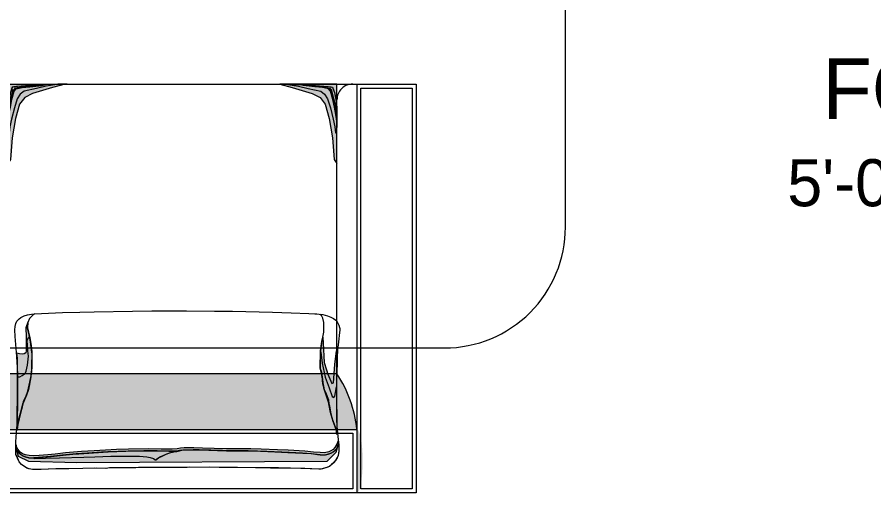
# Model space of a CAD drawing. Header units: feet. Extents: x 109753 to 150441, y 47761 to 75080.
# Drawn here: x 126619 to 126704, y 51139.8 to 51186.9 of the extents above; entities that cross this region are included whole.
import ezdxf

# ---------------------------------------------------------------- set-up
doc = ezdxf.new("R2010")
doc.units = ezdxf.units.FT
doc.header["$LTSCALE"] = 50
doc.header["$MEASUREMENT"] = 0
doc.layers.add('A-Furniture', color=175, linetype='Continuous', lineweight=0)
doc.layers.add('TEXT', color=181, linetype='Continuous', lineweight=13)
doc.layers.add('FURNITURE', color=150, linetype='Continuous')
doc.styles.add('GL_Imperial', font='GOTHIC.TTF', dxfattribs={"height": 8})

# ---------------------------------------------------------------- blocks, each defined once
blk = doc.blocks.new('Gruppo-136-1')
at = {"linetype": 'Continuous', "lineweight": 0, "transparency": 33554483}
for color, points in [(254, [(4352.97, 155.12), (4349.81, 155.98), (4344.79, 157.54), (4342.78, 158.52), (4341.48, 160.18), (4340.48, 163.79), (4339.62, 168.67), (4339.19, 174.14), (4338.53, 175.12), (4338.53, 155.12)]), (9, [(4351.46, 155.12), (4348.23, 155.68), (4345.79, 156.27), (4342.63, 156.95), (4341.63, 157.64), (4340.91, 158.81), (4340.19, 161.15), (4339.47, 163.99), (4339.04, 165.94), (4338.9, 167.4), (4338.53, 167.4), (4338.55, 162.89), (4338.9, 160.47), (4339.91, 156.56), (4341.2, 156.08), (4345.79, 155.49), (4348.09, 155.2)]), (251, [(4338.53, 155.12), (4351.46, 155.12), (4348.37, 155.22), (4345.57, 155.39), (4340.26, 156.14), (4338.97, 160.23), (4338.53, 164.67)]), (252, [(4347.47, 155.25), (4346.83, 155.3), (4343.58, 155.54), (4340.72, 155.78), (4339.83, 155.89), (4339.66, 155.9), (4339.17, 157.29), (4338.72, 159.5), (4338.6, 160.76), (4338.56, 162.28), (4338.55, 163.5), (4338.54, 164.47), (4338.78, 162.77), (4339.17, 160.94), (4339.55, 159.05), (4340.12, 156.91), (4340.62, 156.34), (4342.13, 156.03), (4344.08, 155.8), (4347.08, 155.45), (4348.09, 155.23)])]:
    blk.add_hatch(color=color, dxfattribs=at).paths.add_polyline_path(points)
at = {"color": 254, "linetype": 'Continuous', "lineweight": 15, "true_color": 0xdddddd, "flags": 128}
blk.add_lwpolyline([(4352.97, 155.12), (4349.81, 155.98), (4344.79, 157.54), (4342.78, 158.52), (4341.48, 160.18), (4340.48, 163.79), (4339.62, 168.67), (4339.19, 174.14), (4338.53, 175.12), (4338.53, 155.12)], close=True, dxfattribs=at)
at = {"color": 9, "linetype": 'Continuous', "lineweight": 15, "true_color": 0xbbbbbb, "flags": 128}
blk.add_lwpolyline([(4351.46, 155.12), (4348.23, 155.68), (4345.79, 156.27), (4342.63, 156.95), (4341.63, 157.64), (4340.91, 158.81), (4340.19, 161.15), (4339.47, 163.99), (4339.04, 165.94), (4338.9, 167.4), (4338.53, 167.4), (4338.55, 162.89), (4338.9, 160.47), (4339.91, 156.56), (4341.2, 156.08), (4345.79, 155.49), (4348.09, 155.2)], close=True, dxfattribs=at)
at = {"color": 7, "linetype": 'Continuous', "lineweight": 15, "flags": 128}
blk.add_lwpolyline([(4353.53, 155.12), (4351.13, 155.12), (4349.27, 155.2), (4347.47, 155.25), (4346.18, 155.35), (4343.95, 155.49), (4341.87, 155.69), (4340.01, 155.84), (4339.66, 155.9), (4339.5, 156.37), (4339.17, 157.29), (4339, 158.08), (4338.72, 159.5), (4338.57, 161.01), (4338.56, 161.74), (4338.55, 163.65), (4338.53, 166.06)], dxfattribs=at)
at = {"color": 251, "linetype": 'Continuous', "lineweight": 15, "true_color": 0x555555, "flags": 128}
blk.add_lwpolyline([(4338.53, 155.12), (4351.46, 155.12), (4348.37, 155.22), (4345.57, 155.39), (4340.26, 156.14), (4338.97, 160.23), (4338.53, 164.67)], close=True, dxfattribs=at)
at = {"color": 252, "linetype": 'Continuous', "lineweight": 15, "true_color": 0x888888, "flags": 128}
blk.add_lwpolyline([(4347.47, 155.25), (4346.83, 155.3), (4343.58, 155.54), (4340.72, 155.78), (4339.83, 155.89), (4339.66, 155.9), (4339.17, 157.29), (4338.72, 159.5), (4338.6, 160.76), (4338.56, 162.28), (4338.55, 163.5), (4338.54, 164.47), (4338.78, 162.77), (4339.17, 160.94), (4339.55, 159.05), (4340.12, 156.91), (4340.62, 156.34), (4342.13, 156.03), (4344.08, 155.8), (4347.08, 155.45), (4348.09, 155.23)], dxfattribs=at)
blk = doc.blocks.new('Quarter Arc-44')
at = {"layer": 'FURNITURE', "linetype": 'Continuous', "lineweight": 0}
blk.add_hatch(color=252, dxfattribs=at).paths.add_polyline_path([(0, -0.75), (0, 0.75), (0.02, 0.75), (0.03, 0.75), (0.05, 0.75), (0.07, 0.75), (0.08, 0.75), (0.1, 0.75), (0.12, 0.75), (0.13, 0.75), (0.15, 0.75), (0.17, 0.75), (0.18, 0.75), (0.2, 0.75), (0.22, 0.75), (0.23, 0.75), (0.25, 0.75), (0.27, 0.75), (0.28, 0.75), (0.3, 0.75), (0.32, 0.75), (0.33, 0.75), (0.35, 0.75), (0.37, 0.75), (0.38, 0.75), (0.4, 0.75), (0.42, 0.75), (0.43, 0.75), (0.45, 0.75), (0.47, 0.75), (0.48, 0.75), (0.5, 0.75), (0.51, 0.75), (0.53, 0.75), (0.55, 0.75), (0.56, 0.75), (0.58, 0.75), (0.6, 0.75), (0.61, 0.75), (0.63, 0.75), (0.65, 0.75), (0.66, 0.75), (0.68, 0.74), (0.7, 0.74), (0.71, 0.74), (0.73, 0.74), (0.74, 0.74), (0.76, 0.74), (0.78, 0.74), (0.79, 0.74), (0.81, 0.74), (0.83, 0.74), (0.84, 0.74), (0.86, 0.74), (0.88, 0.74), (0.89, 0.74), (0.91, 0.74), (0.92, 0.74), (0.94, 0.74), (0.96, 0.74), (0.97, 0.74), (0.99, 0.74), (1.01, 0.74), (1.02, 0.74), (1.04, 0.74), (1.05, 0.74), (1.07, 0.74), (1.09, 0.74), (1.1, 0.74), (1.12, 0.74), (1.13, 0.74), (1.15, 0.73), (1.17, 0.73), (1.18, 0.73), (1.2, 0.73), (1.22, 0.73), (1.23, 0.73), (1.25, 0.73), (1.26, 0.73), (1.28, 0.73), (1.3, 0.73), (1.31, 0.73), (1.33, 0.73), (1.34, 0.73), (1.36, 0.73), (1.38, 0.73), (1.39, 0.73), (1.41, 0.73), (1.42, 0.73), (1.44, 0.73), (1.46, 0.73), (1.47, 0.73), (1.49, 0.72), (1.5, 0.72), (1.52, 0.72), (1.54, 0.72), (1.55, 0.72), (1.57, 0.72), (1.58, 0.72), (1.6, 0.72), (1.61, 0.72), (1.63, 0.72), (1.65, 0.72), (1.66, 0.72), (1.68, 0.72), (1.69, 0.72), (1.71, 0.72), (1.73, 0.72), (1.74, 0.71), (1.76, 0.71), (1.77, 0.71), (1.79, 0.71), (1.8, 0.71), (1.82, 0.71), (1.84, 0.71), (1.85, 0.71), (1.87, 0.71), (1.88, 0.71), (1.9, 0.71), (1.92, 0.71), (1.93, 0.71), (1.95, 0.71), (1.96, 0.71), (1.98, 0.7), (1.99, 0.7), (2.01, 0.7), (2.02, 0.7), (2.04, 0.7), (2.06, 0.7), (2.07, 0.7), (2.09, 0.7), (2.1, 0.7), (2.12, 0.7), (2.13, 0.7), (2.15, 0.7), (2.17, 0.69), (2.18, 0.69), (2.2, 0.69), (2.21, 0.69), (2.23, 0.69), (2.24, 0.69), (2.26, 0.69), (2.27, 0.69), (2.29, 0.69), (2.31, 0.69), (2.32, 0.69), (2.34, 0.69), (2.35, 0.68), (2.37, 0.68), (2.38, 0.68), (2.4, 0.68), (2.41, 0.68), (2.43, 0.68), (2.44, 0.68), (2.46, 0.68), (2.48, 0.68), (2.49, 0.68), (2.51, 0.68), (2.52, 0.67), (2.54, 0.67), (2.55, 0.67), (2.57, 0.67), (2.58, 0.67), (2.6, 0.67), (2.61, 0.67), (2.63, 0.67), (2.64, 0.67), (2.66, 0.67), (2.67, 0.66), (2.69, 0.66), (2.71, 0.66), (2.72, 0.66), (2.74, 0.66), (2.75, 0.66), (2.77, 0.66), (2.78, 0.66), (2.8, 0.66), (2.81, 0.66), (2.83, 0.65), (2.84, 0.65), (2.86, 0.65), (2.87, 0.65), (2.89, 0.65), (2.9, 0.65), (2.92, 0.65), (2.93, 0.65), (2.95, 0.65), (2.96, 0.64), (2.98, 0.64), (2.99, 0.64), (3.01, 0.64), (3.02, 0.64), (3.04, 0.64), (3.05, 0.64), (3.07, 0.64), (3.08, 0.63), (3.1, 0.63), (3.11, 0.63), (3.13, 0.63), (3.14, 0.63), (3.16, 0.63), (3.17, 0.63), (3.19, 0.63), (3.2, 0.62), (3.22, 0.62), (3.23, 0.62), (3.25, 0.62), (3.26, 0.62), (3.28, 0.62), (3.29, 0.62), (3.31, 0.62), (3.32, 0.61), (3.34, 0.61), (3.35, 0.61), (3.37, 0.61), (3.38, 0.61), (3.4, 0.61), (3.41, 0.61), (3.43, 0.61), (3.44, 0.6), (3.46, 0.6), (3.47, 0.6), (3.49, 0.6), (3.5, 0.6), (3.52, 0.6), (3.53, 0.6), (3.55, 0.59), (3.56, 0.59), (3.58, 0.59), (3.59, 0.59), (3.61, 0.59), (3.62, 0.59), (3.63, 0.59), (3.65, 0.58), (3.66, 0.58), (3.68, 0.58), (3.69, 0.58), (3.71, 0.58), (3.72, 0.58), (3.74, 0.58), (3.75, 0.57), (3.77, 0.57), (3.78, 0.57), (3.8, 0.57), (3.81, 0.57), (3.83, 0.57), (3.84, 0.57), (3.85, 0.56), (3.87, 0.56), (3.88, 0.56), (3.9, 0.56), (3.91, 0.56), (3.93, 0.56), (3.94, 0.56), (3.96, 0.55), (3.97, 0.55), (3.99, 0.55), (4, 0.55), (4.01, 0.55), (4.03, 0.55), (4.04, 0.54), (4.06, 0.54), (4.07, 0.54), (4.09, 0.54), (4.1, 0.54), (4.12, 0.54), (4.13, 0.53), (4.14, 0.53), (4.16, 0.53), (4.17, 0.53), (4.19, 0.53), (4.2, 0.53), (4.21, 0.52), (4.23, 0.52), (4.24, 0.52), (4.26, 0.52), (4.27, 0.52), (4.29, 0.52), (4.3, 0.52), (4.31, 0.51), (4.33, 0.51), (4.34, 0.51), (4.36, 0.51), (4.37, 0.51), (4.38, 0.51), (4.4, 0.5), (4.41, 0.5), (4.42, 0.5), (4.44, 0.5), (4.45, 0.5), (4.47, 0.49), (4.48, 0.49), (4.49, 0.49), (4.51, 0.49), (4.52, 0.49), (4.53, 0.49), (4.55, 0.48), (4.56, 0.48), (4.57, 0.48), (4.59, 0.48), (4.6, 0.48), (4.61, 0.48), (4.63, 0.47), (4.64, 0.47), (4.66, 0.47), (4.67, 0.47), (4.68, 0.47), (4.7, 0.46), (4.71, 0.46), (4.72, 0.46), (4.74, 0.46), (4.75, 0.46), (4.76, 0.46), (4.77, 0.45), (4.79, 0.45), (4.8, 0.45), (4.81, 0.45), (4.83, 0.45), (4.84, 0.44), (4.85, 0.44), (4.87, 0.44), (4.88, 0.44), (4.89, 0.44), (4.91, 0.44), (4.92, 0.43), (4.93, 0.43), (4.94, 0.43), (4.96, 0.43), (4.97, 0.43), (4.98, 0.42), (4.99, 0.42), (5.01, 0.42), (5.02, 0.42), (5.03, 0.42), (5.05, 0.41), (5.06, 0.41), (5.07, 0.41), (5.08, 0.41), (5.1, 0.41), (5.11, 0.41), (5.12, 0.4), (5.13, 0.4), (5.15, 0.4), (5.16, 0.4), (5.17, 0.4), (5.18, 0.39), (5.2, 0.39), (5.21, 0.39), (5.22, 0.39), (5.23, 0.39), (5.25, 0.38), (5.26, 0.38), (5.27, 0.38), (5.28, 0.38), (5.29, 0.38), (5.31, 0.37), (5.32, 0.37), (5.33, 0.37), (5.34, 0.37), (5.35, 0.37), (5.37, 0.36), (5.38, 0.36), (5.39, 0.36), (5.4, 0.36), (5.41, 0.36), (5.43, 0.35), (5.44, 0.35), (5.45, 0.35), (5.46, 0.35), (5.47, 0.35), (5.49, 0.34), (5.5, 0.34), (5.51, 0.34), (5.52, 0.34), (5.53, 0.33), (5.54, 0.33), (5.56, 0.33), (5.57, 0.33), (5.58, 0.33), (5.59, 0.32), (5.6, 0.32), (5.61, 0.32), (5.63, 0.32), (5.64, 0.32), (5.65, 0.31), (5.66, 0.31), (5.67, 0.31), (5.68, 0.31), (5.69, 0.3), (5.71, 0.3), (5.72, 0.3), (5.73, 0.3), (5.74, 0.3), (5.75, 0.29), (5.76, 0.29), (5.77, 0.29), (5.78, 0.29), (5.8, 0.29), (5.81, 0.28), (5.82, 0.28), (5.83, 0.28), (5.84, 0.28), (5.85, 0.27), (5.86, 0.27), (5.87, 0.27), (5.88, 0.27), (5.9, 0.27), (5.91, 0.26), (5.92, 0.26), (5.93, 0.26), (5.94, 0.26), (5.95, 0.25), (5.96, 0.25), (5.97, 0.25), (5.98, 0.25), (5.99, 0.24), (6, 0.24), (6.01, 0.24), (6.02, 0.24), (6.04, 0.24), (6.05, 0.23), (6.06, 0.23), (6.07, 0.23), (6.08, 0.23), (6.09, 0.22), (6.1, 0.22), (6.11, 0.22), (6.12, 0.22), (6.13, 0.21), (6.14, 0.21), (6.15, 0.21), (6.16, 0.21), (6.17, 0.21), (6.18, 0.2), (6.19, 0.2), (6.2, 0.2), (6.21, 0.2), (6.22, 0.19), (6.23, 0.19), (6.24, 0.19), (6.25, 0.19), (6.26, 0.18), (6.27, 0.18), (6.28, 0.18), (6.29, 0.18), (6.3, 0.17), (6.31, 0.17), (6.32, 0.17), (6.33, 0.17), (6.34, 0.16), (6.35, 0.16), (6.36, 0.16), (6.37, 0.16), (6.38, 0.16), (6.39, 0.15), (6.4, 0.15), (6.41, 0.15), (6.42, 0.15), (6.43, 0.14), (6.44, 0.14), (6.45, 0.14), (6.46, 0.14), (6.47, 0.13), (6.48, 0.13), (6.49, 0.13), (6.5, 0.13), (6.51, 0.12), (6.52, 0.12), (6.53, 0.12), (6.54, 0.12), (6.55, 0.11), (6.56, 0.11), (6.56, 0.11), (6.57, 0.11), (6.58, 0.1), (6.59, 0.1), (6.6, 0.1), (6.61, 0.09), (6.62, 0.09), (6.63, 0.09), (6.64, 0.09), (6.65, 0.08), (6.66, 0.08), (6.67, 0.08), (6.68, 0.08), (6.68, 0.07), (6.69, 0.07), (6.7, 0.07), (6.71, 0.07), (6.72, 0.06), (6.73, 0.06), (6.74, 0.06), (6.75, 0.06), (6.76, 0.05), (6.76, 0.05), (6.77, 0.05), (6.78, 0.05), (6.79, 0.04), (6.8, 0.04), (6.81, 0.04), (6.82, 0.03), (6.83, 0.03), (6.83, 0.03), (6.84, 0.03), (6.85, 0.02), (6.86, 0.02), (6.87, 0.02), (6.88, 0.02), (6.89, 0.01), (6.89, 0.01), (6.9, 0.01), (6.91, 0.01), (6.92, 0), (6.93, 0), (6.94, 0), (6.94, -0.01), (6.95, -0.01), (6.96, -0.01), (6.97, -0.01), (6.98, -0.02), (6.99, -0.02), (6.99, -0.02), (7, -0.02), (7.01, -0.03), (7.02, -0.03), (7.03, -0.03), (7.03, -0.04), (7.04, -0.04), (7.05, -0.04), (7.06, -0.04), (7.07, -0.05), (7.07, -0.05), (7.08, -0.05), (7.09, -0.05), (7.1, -0.06), (7.1, -0.06), (7.11, -0.06), (7.12, -0.07), (7.13, -0.07), (7.13, -0.07), (7.14, -0.07), (7.15, -0.08), (7.16, -0.08), (7.16, -0.08), (7.17, -0.09), (7.18, -0.09), (7.19, -0.09), (7.19, -0.09), (7.2, -0.1), (7.21, -0.1), (7.22, -0.1), (7.22, -0.1), (7.23, -0.11), (7.24, -0.11), (7.24, -0.11), (7.25, -0.12), (7.26, -0.12), (7.26, -0.12), (7.27, -0.12), (7.28, -0.13), (7.29, -0.13), (7.29, -0.13), (7.3, -0.14), (7.31, -0.14), (7.31, -0.14), (7.32, -0.14), (7.33, -0.15), (7.33, -0.15), (7.34, -0.15), (7.35, -0.15), (7.35, -0.16), (7.36, -0.16), (7.37, -0.16), (7.37, -0.17), (7.38, -0.17), (7.38, -0.17), (7.39, -0.17), (7.4, -0.18), (7.4, -0.18), (7.41, -0.18), (7.42, -0.19), (7.42, -0.19), (7.43, -0.19), (7.43, -0.19), (7.44, -0.2), (7.45, -0.2), (7.45, -0.2), (7.46, -0.21), (7.46, -0.21), (7.47, -0.21), (7.48, -0.21), (7.48, -0.22), (7.49, -0.22), (7.49, -0.22), (7.5, -0.23), (7.5, -0.23), (7.51, -0.23), (7.52, -0.23), (7.52, -0.24), (7.53, -0.24), (7.53, -0.24), (7.54, -0.25), (7.54, -0.25), (7.55, -0.25), (7.55, -0.25), (7.56, -0.26), (7.57, -0.26), (7.57, -0.26), (7.58, -0.27), (7.58, -0.27), (7.59, -0.27), (7.59, -0.27), (7.6, -0.28), (7.6, -0.28), (7.61, -0.28), (7.61, -0.29), (7.62, -0.29), (7.62, -0.29), (7.63, -0.29), (7.63, -0.3), (7.64, -0.3), (7.64, -0.3), (7.65, -0.31), (7.65, -0.31), (7.66, -0.31), (7.66, -0.31), (7.67, -0.32), (7.67, -0.32), (7.67, -0.32), (7.68, -0.33), (7.68, -0.33), (7.69, -0.33), (7.69, -0.34), (7.7, -0.34), (7.7, -0.34), (7.71, -0.34), (7.71, -0.35), (7.72, -0.35), (7.72, -0.35), (7.72, -0.36), (7.73, -0.36), (7.73, -0.36), (7.74, -0.36), (7.74, -0.37), (7.74, -0.37), (7.75, -0.37), (7.75, -0.38), (7.76, -0.38), (7.76, -0.38), (7.76, -0.39), (7.77, -0.39), (7.77, -0.39), (7.78, -0.39), (7.78, -0.4), (7.78, -0.4), (7.79, -0.4), (7.79, -0.41), (7.79, -0.41), (7.8, -0.41), (7.8, -0.41), (7.81, -0.42), (7.81, -0.42), (7.81, -0.42), (7.82, -0.43), (7.82, -0.43), (7.82, -0.43), (7.83, -0.44), (7.83, -0.44), (7.83, -0.44), (7.84, -0.44), (7.84, -0.45), (7.84, -0.45), (7.85, -0.45), (7.85, -0.46), (7.85, -0.46), (7.86, -0.46), (7.86, -0.47), (7.86, -0.47), (7.86, -0.47), (7.87, -0.47), (7.87, -0.48), (7.87, -0.48), (7.88, -0.48), (7.88, -0.49), (7.88, -0.49), (7.88, -0.49), (7.89, -0.5), (7.89, -0.5), (7.89, -0.5), (7.9, -0.5), (7.9, -0.51), (7.9, -0.51), (7.9, -0.51), (7.91, -0.52), (7.91, -0.52), (7.91, -0.52), (7.91, -0.53), (7.92, -0.53), (7.92, -0.53), (7.92, -0.53), (7.92, -0.54), (7.92, -0.54), (7.93, -0.54), (7.93, -0.55), (7.93, -0.55), (7.93, -0.55), (7.94, -0.56), (7.94, -0.56), (7.94, -0.56), (7.94, -0.56), (7.94, -0.57), (7.94, -0.57), (7.95, -0.57), (7.95, -0.58), (7.95, -0.58), (7.95, -0.58), (7.95, -0.59), (7.96, -0.59), (7.96, -0.59), (7.96, -0.6), (7.96, -0.6), (7.96, -0.6), (7.96, -0.6), (7.97, -0.61), (7.97, -0.61), (7.97, -0.61), (7.97, -0.62), (7.97, -0.62), (7.97, -0.62), (7.97, -0.63), (7.98, -0.63), (7.98, -0.63), (7.98, -0.63), (7.98, -0.64), (7.98, -0.64), (7.98, -0.64), (7.98, -0.65), (7.98, -0.65), (7.98, -0.65), (7.99, -0.66), (7.99, -0.66), (7.99, -0.66), (7.99, -0.67), (7.99, -0.67), (7.99, -0.67), (7.99, -0.68), (7.99, -0.68), (7.99, -0.68), (7.99, -0.68), (7.99, -0.69), (7.99, -0.69), (7.99, -0.69), (8, -0.7), (8, -0.7), (8, -0.7), (8, -0.71), (8, -0.71), (8, -0.71), (8, -0.72), (8, -0.72), (8, -0.72), (8, -0.72), (8, -0.73), (8, -0.73), (8, -0.73), (8, -0.74), (8, -0.74), (8, -0.74), (8, -0.75), (8, -0.75)])
blk = doc.blocks.new('Quarter Arc-45')
at = {"layer": 'FURNITURE', "linetype": 'Continuous', "lineweight": 0}
blk.add_hatch(color=252, dxfattribs=at).paths.add_polyline_path([(0, -0.75), (0, 0.75), (0.02, 0.75), (0.03, 0.75), (0.05, 0.75), (0.07, 0.75), (0.08, 0.75), (0.1, 0.75), (0.12, 0.75), (0.13, 0.75), (0.15, 0.75), (0.17, 0.75), (0.18, 0.75), (0.2, 0.75), (0.22, 0.75), (0.23, 0.75), (0.25, 0.75), (0.27, 0.75), (0.28, 0.75), (0.3, 0.75), (0.32, 0.75), (0.33, 0.75), (0.35, 0.75), (0.37, 0.75), (0.38, 0.75), (0.4, 0.75), (0.42, 0.75), (0.43, 0.75), (0.45, 0.75), (0.47, 0.75), (0.48, 0.75), (0.5, 0.75), (0.51, 0.75), (0.53, 0.75), (0.55, 0.75), (0.56, 0.75), (0.58, 0.75), (0.6, 0.75), (0.61, 0.75), (0.63, 0.75), (0.65, 0.75), (0.66, 0.75), (0.68, 0.74), (0.7, 0.74), (0.71, 0.74), (0.73, 0.74), (0.74, 0.74), (0.76, 0.74), (0.78, 0.74), (0.79, 0.74), (0.81, 0.74), (0.83, 0.74), (0.84, 0.74), (0.86, 0.74), (0.88, 0.74), (0.89, 0.74), (0.91, 0.74), (0.92, 0.74), (0.94, 0.74), (0.96, 0.74), (0.97, 0.74), (0.99, 0.74), (1.01, 0.74), (1.02, 0.74), (1.04, 0.74), (1.05, 0.74), (1.07, 0.74), (1.09, 0.74), (1.1, 0.74), (1.12, 0.74), (1.13, 0.74), (1.15, 0.73), (1.17, 0.73), (1.18, 0.73), (1.2, 0.73), (1.22, 0.73), (1.23, 0.73), (1.25, 0.73), (1.26, 0.73), (1.28, 0.73), (1.3, 0.73), (1.31, 0.73), (1.33, 0.73), (1.34, 0.73), (1.36, 0.73), (1.38, 0.73), (1.39, 0.73), (1.41, 0.73), (1.42, 0.73), (1.44, 0.73), (1.46, 0.73), (1.47, 0.73), (1.49, 0.72), (1.5, 0.72), (1.52, 0.72), (1.54, 0.72), (1.55, 0.72), (1.57, 0.72), (1.58, 0.72), (1.6, 0.72), (1.61, 0.72), (1.63, 0.72), (1.65, 0.72), (1.66, 0.72), (1.68, 0.72), (1.69, 0.72), (1.71, 0.72), (1.73, 0.72), (1.74, 0.71), (1.76, 0.71), (1.77, 0.71), (1.79, 0.71), (1.8, 0.71), (1.82, 0.71), (1.84, 0.71), (1.85, 0.71), (1.87, 0.71), (1.88, 0.71), (1.9, 0.71), (1.92, 0.71), (1.93, 0.71), (1.95, 0.71), (1.96, 0.71), (1.98, 0.7), (1.99, 0.7), (2.01, 0.7), (2.02, 0.7), (2.04, 0.7), (2.06, 0.7), (2.07, 0.7), (2.09, 0.7), (2.1, 0.7), (2.12, 0.7), (2.13, 0.7), (2.15, 0.7), (2.17, 0.69), (2.18, 0.69), (2.2, 0.69), (2.21, 0.69), (2.23, 0.69), (2.24, 0.69), (2.26, 0.69), (2.27, 0.69), (2.29, 0.69), (2.31, 0.69), (2.32, 0.69), (2.34, 0.69), (2.35, 0.68), (2.37, 0.68), (2.38, 0.68), (2.4, 0.68), (2.41, 0.68), (2.43, 0.68), (2.44, 0.68), (2.46, 0.68), (2.48, 0.68), (2.49, 0.68), (2.51, 0.68), (2.52, 0.67), (2.54, 0.67), (2.55, 0.67), (2.57, 0.67), (2.58, 0.67), (2.6, 0.67), (2.61, 0.67), (2.63, 0.67), (2.64, 0.67), (2.66, 0.67), (2.67, 0.66), (2.69, 0.66), (2.71, 0.66), (2.72, 0.66), (2.74, 0.66), (2.75, 0.66), (2.77, 0.66), (2.78, 0.66), (2.8, 0.66), (2.81, 0.66), (2.83, 0.65), (2.84, 0.65), (2.86, 0.65), (2.87, 0.65), (2.89, 0.65), (2.9, 0.65), (2.92, 0.65), (2.93, 0.65), (2.95, 0.65), (2.96, 0.64), (2.98, 0.64), (2.99, 0.64), (3.01, 0.64), (3.02, 0.64), (3.04, 0.64), (3.05, 0.64), (3.07, 0.64), (3.08, 0.63), (3.1, 0.63), (3.11, 0.63), (3.13, 0.63), (3.14, 0.63), (3.16, 0.63), (3.17, 0.63), (3.19, 0.63), (3.2, 0.62), (3.22, 0.62), (3.23, 0.62), (3.25, 0.62), (3.26, 0.62), (3.28, 0.62), (3.29, 0.62), (3.31, 0.62), (3.32, 0.61), (3.34, 0.61), (3.35, 0.61), (3.37, 0.61), (3.38, 0.61), (3.4, 0.61), (3.41, 0.61), (3.43, 0.61), (3.44, 0.6), (3.46, 0.6), (3.47, 0.6), (3.49, 0.6), (3.5, 0.6), (3.52, 0.6), (3.53, 0.6), (3.55, 0.59), (3.56, 0.59), (3.58, 0.59), (3.59, 0.59), (3.61, 0.59), (3.62, 0.59), (3.63, 0.59), (3.65, 0.58), (3.66, 0.58), (3.68, 0.58), (3.69, 0.58), (3.71, 0.58), (3.72, 0.58), (3.74, 0.58), (3.75, 0.57), (3.77, 0.57), (3.78, 0.57), (3.8, 0.57), (3.81, 0.57), (3.83, 0.57), (3.84, 0.57), (3.85, 0.56), (3.87, 0.56), (3.88, 0.56), (3.9, 0.56), (3.91, 0.56), (3.93, 0.56), (3.94, 0.56), (3.96, 0.55), (3.97, 0.55), (3.99, 0.55), (4, 0.55), (4.01, 0.55), (4.03, 0.55), (4.04, 0.54), (4.06, 0.54), (4.07, 0.54), (4.09, 0.54), (4.1, 0.54), (4.12, 0.54), (4.13, 0.53), (4.14, 0.53), (4.16, 0.53), (4.17, 0.53), (4.19, 0.53), (4.2, 0.53), (4.21, 0.52), (4.23, 0.52), (4.24, 0.52), (4.26, 0.52), (4.27, 0.52), (4.29, 0.52), (4.3, 0.52), (4.31, 0.51), (4.33, 0.51), (4.34, 0.51), (4.36, 0.51), (4.37, 0.51), (4.38, 0.51), (4.4, 0.5), (4.41, 0.5), (4.42, 0.5), (4.44, 0.5), (4.45, 0.5), (4.47, 0.49), (4.48, 0.49), (4.49, 0.49), (4.51, 0.49), (4.52, 0.49), (4.53, 0.49), (4.55, 0.48), (4.56, 0.48), (4.57, 0.48), (4.59, 0.48), (4.6, 0.48), (4.61, 0.48), (4.63, 0.47), (4.64, 0.47), (4.66, 0.47), (4.67, 0.47), (4.68, 0.47), (4.7, 0.46), (4.71, 0.46), (4.72, 0.46), (4.74, 0.46), (4.75, 0.46), (4.76, 0.46), (4.77, 0.45), (4.79, 0.45), (4.8, 0.45), (4.81, 0.45), (4.83, 0.45), (4.84, 0.44), (4.85, 0.44), (4.87, 0.44), (4.88, 0.44), (4.89, 0.44), (4.91, 0.44), (4.92, 0.43), (4.93, 0.43), (4.94, 0.43), (4.96, 0.43), (4.97, 0.43), (4.98, 0.42), (4.99, 0.42), (5.01, 0.42), (5.02, 0.42), (5.03, 0.42), (5.05, 0.41), (5.06, 0.41), (5.07, 0.41), (5.08, 0.41), (5.1, 0.41), (5.11, 0.41), (5.12, 0.4), (5.13, 0.4), (5.15, 0.4), (5.16, 0.4), (5.17, 0.4), (5.18, 0.39), (5.2, 0.39), (5.21, 0.39), (5.22, 0.39), (5.23, 0.39), (5.25, 0.38), (5.26, 0.38), (5.27, 0.38), (5.28, 0.38), (5.29, 0.38), (5.31, 0.37), (5.32, 0.37), (5.33, 0.37), (5.34, 0.37), (5.35, 0.37), (5.37, 0.36), (5.38, 0.36), (5.39, 0.36), (5.4, 0.36), (5.41, 0.36), (5.43, 0.35), (5.44, 0.35), (5.45, 0.35), (5.46, 0.35), (5.47, 0.35), (5.49, 0.34), (5.5, 0.34), (5.51, 0.34), (5.52, 0.34), (5.53, 0.33), (5.54, 0.33), (5.56, 0.33), (5.57, 0.33), (5.58, 0.33), (5.59, 0.32), (5.6, 0.32), (5.61, 0.32), (5.63, 0.32), (5.64, 0.32), (5.65, 0.31), (5.66, 0.31), (5.67, 0.31), (5.68, 0.31), (5.69, 0.3), (5.71, 0.3), (5.72, 0.3), (5.73, 0.3), (5.74, 0.3), (5.75, 0.29), (5.76, 0.29), (5.77, 0.29), (5.78, 0.29), (5.8, 0.29), (5.81, 0.28), (5.82, 0.28), (5.83, 0.28), (5.84, 0.28), (5.85, 0.27), (5.86, 0.27), (5.87, 0.27), (5.88, 0.27), (5.9, 0.27), (5.91, 0.26), (5.92, 0.26), (5.93, 0.26), (5.94, 0.26), (5.95, 0.25), (5.96, 0.25), (5.97, 0.25), (5.98, 0.25), (5.99, 0.24), (6, 0.24), (6.01, 0.24), (6.02, 0.24), (6.04, 0.24), (6.05, 0.23), (6.06, 0.23), (6.07, 0.23), (6.08, 0.23), (6.09, 0.22), (6.1, 0.22), (6.11, 0.22), (6.12, 0.22), (6.13, 0.21), (6.14, 0.21), (6.15, 0.21), (6.16, 0.21), (6.17, 0.21), (6.18, 0.2), (6.19, 0.2), (6.2, 0.2), (6.21, 0.2), (6.22, 0.19), (6.23, 0.19), (6.24, 0.19), (6.25, 0.19), (6.26, 0.18), (6.27, 0.18), (6.28, 0.18), (6.29, 0.18), (6.3, 0.17), (6.31, 0.17), (6.32, 0.17), (6.33, 0.17), (6.34, 0.16), (6.35, 0.16), (6.36, 0.16), (6.37, 0.16), (6.38, 0.16), (6.39, 0.15), (6.4, 0.15), (6.41, 0.15), (6.42, 0.15), (6.43, 0.14), (6.44, 0.14), (6.45, 0.14), (6.46, 0.14), (6.47, 0.13), (6.48, 0.13), (6.49, 0.13), (6.5, 0.13), (6.51, 0.12), (6.52, 0.12), (6.53, 0.12), (6.54, 0.12), (6.55, 0.11), (6.56, 0.11), (6.56, 0.11), (6.57, 0.11), (6.58, 0.1), (6.59, 0.1), (6.6, 0.1), (6.61, 0.09), (6.62, 0.09), (6.63, 0.09), (6.64, 0.09), (6.65, 0.08), (6.66, 0.08), (6.67, 0.08), (6.68, 0.08), (6.68, 0.07), (6.69, 0.07), (6.7, 0.07), (6.71, 0.07), (6.72, 0.06), (6.73, 0.06), (6.74, 0.06), (6.75, 0.06), (6.76, 0.05), (6.76, 0.05), (6.77, 0.05), (6.78, 0.05), (6.79, 0.04), (6.8, 0.04), (6.81, 0.04), (6.82, 0.03), (6.83, 0.03), (6.83, 0.03), (6.84, 0.03), (6.85, 0.02), (6.86, 0.02), (6.87, 0.02), (6.88, 0.02), (6.89, 0.01), (6.89, 0.01), (6.9, 0.01), (6.91, 0.01), (6.92, 0), (6.93, 0), (6.94, 0), (6.94, -0.01), (6.95, -0.01), (6.96, -0.01), (6.97, -0.01), (6.98, -0.02), (6.99, -0.02), (6.99, -0.02), (7, -0.02), (7.01, -0.03), (7.02, -0.03), (7.03, -0.03), (7.03, -0.04), (7.04, -0.04), (7.05, -0.04), (7.06, -0.04), (7.07, -0.05), (7.07, -0.05), (7.08, -0.05), (7.09, -0.05), (7.1, -0.06), (7.1, -0.06), (7.11, -0.06), (7.12, -0.07), (7.13, -0.07), (7.13, -0.07), (7.14, -0.07), (7.15, -0.08), (7.16, -0.08), (7.16, -0.08), (7.17, -0.09), (7.18, -0.09), (7.19, -0.09), (7.19, -0.09), (7.2, -0.1), (7.21, -0.1), (7.22, -0.1), (7.22, -0.1), (7.23, -0.11), (7.24, -0.11), (7.24, -0.11), (7.25, -0.12), (7.26, -0.12), (7.26, -0.12), (7.27, -0.12), (7.28, -0.13), (7.29, -0.13), (7.29, -0.13), (7.3, -0.14), (7.31, -0.14), (7.31, -0.14), (7.32, -0.14), (7.33, -0.15), (7.33, -0.15), (7.34, -0.15), (7.35, -0.15), (7.35, -0.16), (7.36, -0.16), (7.37, -0.16), (7.37, -0.17), (7.38, -0.17), (7.38, -0.17), (7.39, -0.17), (7.4, -0.18), (7.4, -0.18), (7.41, -0.18), (7.42, -0.19), (7.42, -0.19), (7.43, -0.19), (7.43, -0.19), (7.44, -0.2), (7.45, -0.2), (7.45, -0.2), (7.46, -0.21), (7.46, -0.21), (7.47, -0.21), (7.48, -0.21), (7.48, -0.22), (7.49, -0.22), (7.49, -0.22), (7.5, -0.23), (7.5, -0.23), (7.51, -0.23), (7.52, -0.23), (7.52, -0.24), (7.53, -0.24), (7.53, -0.24), (7.54, -0.25), (7.54, -0.25), (7.55, -0.25), (7.55, -0.25), (7.56, -0.26), (7.57, -0.26), (7.57, -0.26), (7.58, -0.27), (7.58, -0.27), (7.59, -0.27), (7.59, -0.27), (7.6, -0.28), (7.6, -0.28), (7.61, -0.28), (7.61, -0.29), (7.62, -0.29), (7.62, -0.29), (7.63, -0.29), (7.63, -0.3), (7.64, -0.3), (7.64, -0.3), (7.65, -0.31), (7.65, -0.31), (7.66, -0.31), (7.66, -0.31), (7.67, -0.32), (7.67, -0.32), (7.67, -0.32), (7.68, -0.33), (7.68, -0.33), (7.69, -0.33), (7.69, -0.34), (7.7, -0.34), (7.7, -0.34), (7.71, -0.34), (7.71, -0.35), (7.72, -0.35), (7.72, -0.35), (7.72, -0.36), (7.73, -0.36), (7.73, -0.36), (7.74, -0.36), (7.74, -0.37), (7.74, -0.37), (7.75, -0.37), (7.75, -0.38), (7.76, -0.38), (7.76, -0.38), (7.76, -0.39), (7.77, -0.39), (7.77, -0.39), (7.78, -0.39), (7.78, -0.4), (7.78, -0.4), (7.79, -0.4), (7.79, -0.41), (7.79, -0.41), (7.8, -0.41), (7.8, -0.41), (7.81, -0.42), (7.81, -0.42), (7.81, -0.42), (7.82, -0.43), (7.82, -0.43), (7.82, -0.43), (7.83, -0.44), (7.83, -0.44), (7.83, -0.44), (7.84, -0.44), (7.84, -0.45), (7.84, -0.45), (7.85, -0.45), (7.85, -0.46), (7.85, -0.46), (7.86, -0.46), (7.86, -0.47), (7.86, -0.47), (7.86, -0.47), (7.87, -0.47), (7.87, -0.48), (7.87, -0.48), (7.88, -0.48), (7.88, -0.49), (7.88, -0.49), (7.88, -0.49), (7.89, -0.5), (7.89, -0.5), (7.89, -0.5), (7.9, -0.5), (7.9, -0.51), (7.9, -0.51), (7.9, -0.51), (7.91, -0.52), (7.91, -0.52), (7.91, -0.52), (7.91, -0.53), (7.92, -0.53), (7.92, -0.53), (7.92, -0.53), (7.92, -0.54), (7.92, -0.54), (7.93, -0.54), (7.93, -0.55), (7.93, -0.55), (7.93, -0.55), (7.94, -0.56), (7.94, -0.56), (7.94, -0.56), (7.94, -0.56), (7.94, -0.57), (7.94, -0.57), (7.95, -0.57), (7.95, -0.58), (7.95, -0.58), (7.95, -0.58), (7.95, -0.59), (7.96, -0.59), (7.96, -0.59), (7.96, -0.6), (7.96, -0.6), (7.96, -0.6), (7.96, -0.6), (7.97, -0.61), (7.97, -0.61), (7.97, -0.61), (7.97, -0.62), (7.97, -0.62), (7.97, -0.62), (7.97, -0.63), (7.98, -0.63), (7.98, -0.63), (7.98, -0.63), (7.98, -0.64), (7.98, -0.64), (7.98, -0.64), (7.98, -0.65), (7.98, -0.65), (7.98, -0.65), (7.99, -0.66), (7.99, -0.66), (7.99, -0.66), (7.99, -0.67), (7.99, -0.67), (7.99, -0.67), (7.99, -0.68), (7.99, -0.68), (7.99, -0.68), (7.99, -0.68), (7.99, -0.69), (7.99, -0.69), (7.99, -0.69), (8, -0.7), (8, -0.7), (8, -0.7), (8, -0.71), (8, -0.71), (8, -0.71), (8, -0.72), (8, -0.72), (8, -0.72), (8, -0.72), (8, -0.73), (8, -0.73), (8, -0.73), (8, -0.74), (8, -0.74), (8, -0.74), (8, -0.75), (8, -0.75)])
blk = doc.blocks.new('Gruppo-141-1')
at = {"transparency": 33554483}
for points in [[(4422.01, 245.07), (4422.13, 245.22), (4422.4, 245.89), (4422.87, 246.69), (4423.34, 247.18), (4423.89, 247.54), (4424.36, 247.77), (4425.45, 248), (4426.59, 247.97), (4428.27, 247.84), (4430.42, 247.61), (4434.68, 247.38), (4437.3, 247.31), (4441.45, 247.15), (4444.03, 247.07), (4446.69, 247.02), (4450.17, 247.02), (4453.34, 246.92), (4456.27, 246.84), (4458.46, 246.79), (4460.84, 246.79), (4461.78, 246.89), (4462.68, 247.02), (4463.89, 247.1), (4466.71, 247.1), (4469.88, 247.05), (4474.92, 247.1), (4477.93, 247.2), (4480.71, 247.33), (4483.6, 247.54), (4486.81, 247.74), (4490.8, 248.05), (4493.42, 248.36), (4495.25, 248.54), (4497.44, 248.69), (4498.97, 248.77), (4499.99, 248.74), (4500.92, 248.54), (4501.63, 248.28), (4502.25, 247.84), (4502.84, 247.1), (4503.27, 246.35), (4503.27, 247.1), (4502.72, 248.85), (4500.18, 250.11), (4487.98, 250.47), (4424.83, 250.13), (4422.52, 247.84), (4421.97, 245.89), (4421.97, 245.4)], [(4468.12, 249.87), (4467.33, 249.29), (4466.45, 248.84), (4465.57, 248.45), (4464.6, 248.07), (4463.52, 247.81), (4462.74, 247.68), (4463.82, 247.62), (4467.73, 247.55), (4471.05, 247.55), (4473.59, 247.62), (4476.23, 247.68), (4479.55, 247.81), (4481.71, 247.87), (4485.22, 248.13), (4488.16, 248.26), (4491.58, 248.65), (4494.51, 248.97), (4496.47, 249.16), (4498.81, 249.29), (4498.81, 249.35), (4498.52, 249.48), (4495.88, 249.42), (4492.36, 249.29), (4486.2, 249.16), (4483.37, 249.03), (4479.36, 248.9), (4475.64, 248.84), (4472.12, 248.9), (4470.27, 249.03), (4469.49, 249.22), (4468.61, 249.48), (4468.31, 249.74), (4468.21, 249.87)], [(4422.27, 222.23), (4422.27, 225.45), (4422.46, 229.82), (4422.46, 235.92), (4422.37, 240.36), (4422.37, 241.7), (4422.17, 243.25), (4422.17, 243.31), (4422.76, 241.45), (4423.15, 240.55), (4423.73, 238.68), (4424.13, 236.31), (4424.52, 235.02), (4425.69, 231.74), (4425.98, 228.85), (4426.57, 226.67), (4426.47, 222.3), (4426.18, 219.98), (4425.88, 218.89), (4425.79, 220.43), (4425.59, 225.25), (4425.01, 227.12), (4424.61, 228.21), (4423.64, 230.59), (4423.25, 230.39), (4422.85, 225.77), (4422.46, 222.36)], [(4426.37, 222.68), (4426.08, 225.45), (4425.3, 228.98), (4424.32, 231.68), (4423.54, 233.86), (4423.15, 234.12), (4422.85, 233.74), (4422.46, 231.42), (4422.46, 236.43), (4422.46, 239.07), (4422.37, 241.83), (4422.27, 243.12), (4422.27, 243.18), (4422.56, 242.03), (4423.15, 240.48), (4423.44, 239.52), (4424.22, 236.43), (4424.42, 234.76), (4425.01, 233.29), (4425.49, 232.13), (4425.88, 230.65), (4426.18, 227.82), (4426.47, 226.86), (4426.47, 222.68)], [(4500.34, 215.15), (4500.81, 216.56), (4500.69, 218.83), (4500.73, 222.32), (4500.85, 222.81), (4501.2, 223.09), (4501.71, 223.2), (4502.45, 223.12), (4502.76, 222.99), (4503.15, 222.89), (4503.04, 224.22), (4502.96, 226.56), (4502.88, 228.49), (4502.88, 229.31), (4502.96, 234.35), (4503, 239.39), (4503.08, 241.73), (4503.08, 242.45), (4502.65, 239.85), (4502.02, 237.49), (4501.55, 235.69), (4500.85, 233.92), (4500.3, 232.53), (4499.95, 230.99), (4499.48, 228.62), (4499.32, 227.08), (4499.32, 226), (4499.24, 223.09), (4499.36, 222.19), (4499.63, 220.03), (4500.06, 217.93), (4500.38, 216.59), (4500.38, 215.97), (4500.3, 215.18)], [(4499.89, 218.95), (4499.59, 221.27), (4499.3, 222.49), (4499.3, 223.9), (4499.3, 225.57), (4499.4, 227.24), (4499.59, 228.92), (4499.99, 231.23), (4500.28, 232.45), (4500.67, 233.41), (4501.45, 235.21), (4501.84, 236.88), (4502.53, 239.07), (4502.92, 240.68), (4502.92, 241.32), (4502.92, 239.2), (4502.82, 236.05), (4502.82, 231.68), (4502.82, 228.92), (4502.33, 228.92), (4501.75, 228.59), (4500.96, 228.02), (4500.77, 227.5), (4500.38, 225.96), (4500.18, 223.65), (4500.28, 222.36), (4500.47, 219.66), (4500.08, 218.89), (4499.99, 218.83)]]:
    blk.add_hatch(color=256, dxfattribs=at).paths.add_polyline_path(points)
for p, q in [((4426.57, 248.53), (4428.88, 248.25)), ((4494.56, 249), (4498.66, 249.29))]:
    blk.add_line(p, q)
at = {"flags": 128}
for points in [[(4427.88, 213), (4427.41, 213.05), (4426.82, 213.08), (4425.92, 213.21), (4424.75, 213.52), (4423.89, 213.85), (4423.23, 214.18), (4422.64, 214.6), (4422.37, 214.85), (4421.86, 215.85), (4421.66, 216.47), (4421.62, 216.75), (4421.62, 217.11), (4421.74, 217.76), (4421.97, 220.05), (4422.21, 222.18), (4422.4, 225.68), (4422.48, 228.19), (4422.44, 234.6), (4422.37, 239.53), (4422.37, 241.3), (4422.09, 243.9), (4421.9, 246.14), (4421.86, 247.53), (4422.01, 248.68), (4422.25, 249.22), (4422.6, 249.84), (4422.99, 250.25), (4423.26, 250.61), (4423.58, 250.87), (4424.16, 251.43), (4424.87, 251.72), (4426, 252.08), (4426.78, 252.15), (4431.44, 252), (4435.19, 251.9), (4439.14, 251.87), (4442.93, 251.79), (4454.59, 251.69), (4460.14, 251.72), (4469.92, 251.74), (4472.38, 251.74), (4473.04, 251.84), (4479.57, 251.79), (4480.67, 252), (4483.6, 251.92), (4486.46, 251.97), (4493.26, 252.1), (4496.94, 252.23), (4499.16, 252.23), (4499.95, 252.05), (4500.61, 251.84), (4501.94, 250.97), (4502.49, 250.3), (4503.11, 248.91), (4503.31, 248.4), (4503.31, 245.29), (4503.15, 242.95), (4503.04, 241.02), (4503, 238.71), (4502.92, 233.7), (4502.88, 228.04), (4502.92, 226.55), (4503.08, 223.8), (4503.51, 218.71), (4503.62, 217.09), (4503.47, 216.21), (4503.31, 215.47), (4503.08, 214.85), (4502.49, 214.24), (4502.1, 213.98), (4501.24, 213.52), (4500.42, 213.23), (4499.36, 213.08), (4498.62, 213), (4495.06, 212.87), (4491.54, 212.72), (4487.16, 212.59), (4483.56, 212.49), (4473.9, 212.31), (4469.02, 212.26), (4465.07, 212.23), (4460.26, 212.26), (4453.22, 212.31), (4448.68, 212.38), (4445.36, 212.44), (4438.63, 212.62), (4433.86, 212.77), (4429.4, 212.95), (4427.92, 213)], [(4427.88, 213), (4427.41, 213.05), (4426.82, 213.08), (4425.92, 213.21), (4424.75, 213.52), (4423.89, 213.85), (4423.23, 214.18), (4422.64, 214.6), (4422.37, 214.85), (4421.86, 215.85), (4421.66, 216.47), (4421.62, 216.75), (4421.62, 217.11), (4421.74, 217.76), (4421.97, 220.05), (4422.21, 222.18), (4422.4, 225.68), (4422.48, 228.19), (4422.44, 234.6), (4422.37, 239.53), (4422.37, 241.3), (4422.09, 243.9), (4421.9, 246.14), (4421.86, 247.53), (4422.01, 248.68), (4422.25, 249.22), (4422.6, 249.84), (4422.99, 250.25), (4423.26, 250.61), (4423.58, 250.87), (4424.16, 251.43), (4424.87, 251.72), (4426, 252.08), (4426.78, 252.15), (4431.44, 252), (4435.19, 251.9), (4439.14, 251.87), (4442.93, 251.79), (4454.59, 251.69), (4460.14, 251.72), (4469.92, 251.74), (4472.38, 251.74), (4473.04, 251.84), (4479.57, 251.79), (4480.67, 252), (4483.6, 251.92), (4486.46, 251.97), (4493.26, 252.1), (4496.94, 252.23), (4499.16, 252.23), (4499.95, 252.05), (4500.61, 251.84), (4501.94, 250.97), (4502.49, 250.3), (4503.11, 248.91), (4503.31, 248.4), (4503.31, 245.29), (4503.15, 242.95), (4503.04, 241.02), (4503, 238.71), (4502.92, 233.7), (4502.88, 228.04), (4502.92, 226.55), (4503.08, 223.8), (4503.51, 218.71), (4503.62, 217.09), (4503.47, 216.21), (4503.31, 215.47), (4503.08, 214.85), (4502.49, 214.24), (4502.1, 213.98), (4501.24, 213.52), (4500.42, 213.23), (4499.36, 213.08), (4498.62, 213), (4495.06, 212.87), (4491.54, 212.72), (4487.16, 212.59), (4483.56, 212.49), (4473.9, 212.31), (4469.02, 212.26), (4465.07, 212.23), (4460.26, 212.26), (4453.22, 212.31), (4448.68, 212.38), (4445.36, 212.44), (4438.63, 212.62), (4433.86, 212.77), (4429.4, 212.95), (4427.92, 213)], [(4421.94, 245.74), (4421.86, 246.36), (4421.86, 247.15), (4421.86, 247.64), (4421.94, 248.23), (4422.05, 248.67), (4422.25, 249.26), (4422.72, 249.96), (4423.15, 250.45), (4423.7, 250.96), (4424.24, 251.47), (4424.67, 251.65), (4425.81, 252.01), (4426.39, 252.12), (4426.94, 252.14), (4430.46, 252.01), (4434.02, 251.91), (4437.07, 251.86), (4439.84, 251.86), (4442.39, 251.83), (4447.43, 251.76), (4452.05, 251.73), (4459.63, 251.68), (4465.65, 251.73), (4469.72, 251.73), (4472.38, 251.73), (4473.08, 251.83), (4478.52, 251.78), (4479.73, 251.81), (4480.59, 251.96), (4482.94, 251.94), (4490.01, 252.04), (4495.22, 252.17), (4497.44, 252.22), (4499.13, 252.22), (4500.06, 252.04), (4500.57, 251.88), (4501.94, 250.96), (4502.49, 250.34), (4503.31, 248.47), (4503.31, 246.36), (4503.19, 247), (4502.96, 247.54), (4502.61, 248), (4502.14, 248.39), (4501.67, 248.75), (4501, 249.03), (4500.3, 249.19), (4499.71, 249.29), (4499.05, 249.29), (4497.41, 249.19), (4494.43, 248.98), (4492.87, 248.8), (4490.6, 248.54), (4488.92, 248.39), (4487.47, 248.29), (4484.93, 248.13), (4480.04, 247.8), (4475.59, 247.64), (4471.6, 247.54), (4467.3, 247.54), (4464.75, 247.59), (4462.95, 247.62), (4462.37, 247.59), (4461.16, 247.31), (4459.47, 247.31), (4456.85, 247.31), (4452.51, 247.44), (4450.21, 247.51), (4447, 247.51), (4443.4, 247.57), (4438.05, 247.8), (4434.72, 247.93), (4430.93, 248.16), (4428.78, 248.23), (4427.21, 248.47), (4426.32, 248.54), (4425.49, 248.54), (4424.75, 248.41), (4423.89, 248.13), (4423.3, 247.77), (4422.83, 247.41), (4422.33, 246.87), (4422.17, 246.51), (4421.94, 245.64)], [(4422.01, 245.07), (4422.13, 245.22), (4422.4, 245.89), (4422.87, 246.69), (4423.34, 247.18), (4423.89, 247.54), (4424.36, 247.77), (4425.45, 248), (4426.59, 247.97), (4428.27, 247.84), (4430.42, 247.61), (4434.68, 247.38), (4437.3, 247.31), (4441.45, 247.15), (4444.03, 247.07), (4446.69, 247.02), (4450.17, 247.02), (4453.34, 246.92), (4456.27, 246.84), (4458.46, 246.79), (4460.84, 246.79), (4461.78, 246.89), (4462.68, 247.02), (4463.89, 247.1), (4466.71, 247.1), (4469.88, 247.05), (4474.92, 247.1), (4477.93, 247.2), (4480.71, 247.33), (4483.6, 247.54), (4486.81, 247.74), (4490.8, 248.05), (4493.42, 248.36), (4495.25, 248.54), (4497.44, 248.69), (4498.97, 248.77), (4499.99, 248.74), (4500.92, 248.54), (4501.63, 248.28), (4502.25, 247.84), (4502.84, 247.1), (4503.27, 246.35), (4503.27, 247.1), (4502.72, 248.85), (4500.18, 250.11), (4487.98, 250.47), (4424.83, 250.13), (4422.52, 247.84), (4421.97, 245.89), (4421.97, 245.4)], [(4428.88, 248.25), (4431.03, 248.14), (4434.36, 247.92), (4440.04, 247.73), (4444.74, 247.53), (4451.19, 247.47), (4457.06, 247.28), (4458.63, 247.3), (4461.17, 247.33), (4462.72, 247.61), (4463.7, 247.62), (4468.98, 247.55), (4475.04, 247.62), (4480.12, 247.81), (4485, 248.12), (4489.49, 248.43), (4492.22, 248.72), (4494.56, 249)], [(4461.62, 247.41), (4463.56, 247.82), (4465.31, 248.35), (4466.85, 249.01), (4468.01, 249.8)], [(4468.12, 249.87), (4467.33, 249.29), (4466.45, 248.84), (4465.57, 248.45), (4464.6, 248.07), (4463.52, 247.81), (4462.74, 247.68), (4463.82, 247.62), (4467.73, 247.55), (4471.05, 247.55), (4473.59, 247.62), (4476.23, 247.68), (4479.55, 247.81), (4481.71, 247.87), (4485.22, 248.13), (4488.16, 248.26), (4491.58, 248.65), (4494.51, 248.97), (4496.47, 249.16), (4498.81, 249.29), (4498.81, 249.35), (4498.52, 249.48), (4495.88, 249.42), (4492.36, 249.29), (4486.2, 249.16), (4483.37, 249.03), (4479.36, 248.9), (4475.64, 248.84), (4472.12, 248.9), (4470.27, 249.03), (4469.49, 249.22), (4468.61, 249.48), (4468.31, 249.74), (4468.21, 249.87)], [(4422.27, 222.23), (4422.27, 225.45), (4422.46, 229.82), (4422.46, 235.92), (4422.37, 240.36), (4422.37, 241.7), (4422.17, 243.25), (4422.17, 243.31), (4422.76, 241.45), (4423.15, 240.55), (4423.73, 238.68), (4424.13, 236.31), (4424.52, 235.02), (4425.69, 231.74), (4425.98, 228.85), (4426.57, 226.67), (4426.47, 222.3), (4426.18, 219.98), (4425.88, 218.89), (4425.79, 220.43), (4425.59, 225.25), (4425.01, 227.12), (4424.61, 228.21), (4423.64, 230.59), (4423.25, 230.39), (4422.85, 225.77), (4422.46, 222.36)], [(4426.37, 222.68), (4426.08, 225.45), (4425.3, 228.98), (4424.32, 231.68), (4423.54, 233.86), (4423.15, 234.12), (4422.85, 233.74), (4422.46, 231.42), (4422.46, 236.43), (4422.46, 239.07), (4422.37, 241.83), (4422.27, 243.12), (4422.27, 243.18), (4422.56, 242.03), (4423.15, 240.48), (4423.44, 239.52), (4424.22, 236.43), (4424.42, 234.76), (4425.01, 233.29), (4425.49, 232.13), (4425.88, 230.65), (4426.18, 227.82), (4426.47, 226.86), (4426.47, 222.68)], [(4422.37, 243.38), (4422.56, 242.09), (4423.34, 240.16), (4423.93, 237.85), (4424.52, 234.76), (4425.49, 232.19), (4425.88, 229.88), (4426.47, 226.67), (4426.47, 222.94), (4426.08, 219.73), (4425.69, 217.67), (4425.69, 216.13), (4425.69, 215.23), (4425.88, 214.07), (4426.28, 213.43), (4426.67, 213.17)], [(4498.52, 213.04), (4499.01, 213.36), (4499.89, 214.2), (4500.28, 215.16), (4500.38, 216.51), (4500.18, 217.6), (4499.79, 219.08), (4499.5, 221.01), (4499.3, 222.62), (4499.3, 224.29), (4499.3, 226.34), (4499.4, 227.57), (4499.69, 229.82), (4500.18, 232.06), (4500.67, 233.48), (4501.55, 235.66), (4501.94, 237.08), (4502.53, 239.46), (4502.82, 240.87), (4503.02, 242.15)], [(4500.34, 215.15), (4500.81, 216.56), (4500.69, 218.83), (4500.73, 222.32), (4500.85, 222.81), (4501.2, 223.09), (4501.71, 223.2), (4502.45, 223.12), (4502.76, 222.99), (4503.15, 222.89), (4503.04, 224.22), (4502.96, 226.56), (4502.88, 228.49), (4502.88, 229.31), (4502.96, 234.35), (4503, 239.39), (4503.08, 241.73), (4503.08, 242.45), (4502.65, 239.85), (4502.02, 237.49), (4501.55, 235.69), (4500.85, 233.92), (4500.3, 232.53), (4499.95, 230.99), (4499.48, 228.62), (4499.32, 227.08), (4499.32, 226), (4499.24, 223.09), (4499.36, 222.19), (4499.63, 220.03), (4500.06, 217.93), (4500.38, 216.59), (4500.38, 215.97), (4500.3, 215.18)], [(4499.89, 218.95), (4499.59, 221.27), (4499.3, 222.49), (4499.3, 223.9), (4499.3, 225.57), (4499.4, 227.24), (4499.59, 228.92), (4499.99, 231.23), (4500.28, 232.45), (4500.67, 233.41), (4501.45, 235.21), (4501.84, 236.88), (4502.53, 239.07), (4502.92, 240.68), (4502.92, 241.32), (4502.92, 239.2), (4502.82, 236.05), (4502.82, 231.68), (4502.82, 228.92), (4502.33, 228.92), (4501.75, 228.59), (4500.96, 228.02), (4500.77, 227.5), (4500.38, 225.96), (4500.18, 223.65), (4500.28, 222.36), (4500.47, 219.66), (4500.08, 218.89), (4499.99, 218.83)]]:
    blk.add_lwpolyline(points, dxfattribs=at)
for points in [[(4426.57, 248.53), (4425.33, 248.66), (4423.09, 247.83), (4421.87, 246.2), (4421.98, 245.27)], [(4503.27, 246.02), (4503.37, 246.96), (4502.14, 248.59), (4499.9, 249.42), (4498.66, 249.29)]]:
    blk.add_open_spline(points, degree=2)
blk = doc.blocks.new('Gruppo-143-1')
at = {"transparency": 33554483}
h = blk.add_hatch(color=256, dxfattribs=at)
edge = h.paths.add_edge_path()
edge.add_line((4586.53, 228.12), (4586.53, 242.12))
edge.add_line((4586.53, 242.12), (4333.53, 242.12))
edge.add_line((4333.53, 242.12), (4333.53, 242.12))
edge.add_arc((4364.23, 245.19), 30.86, 185.7152, 213.5924)
edge.add_line((4338.53, 228.12), (4586.53, 228.12))
h = blk.add_hatch(color=256, dxfattribs=at)
edge = h.paths.add_edge_path()
edge.add_line((4586.53, 228.12), (4586.53, 235.12))
edge.add_line((4586.53, 235.12), (4338.23, 235.12))
edge.add_line((4338.23, 235.12), (4333.53, 242.12))
edge.add_line((4333.53, 242.12), (4333.53, 242.12))
edge.add_arc((4364.23, 245.19), 30.86, 185.7152, 213.5924)
edge.add_line((4338.53, 228.12), (4586.53, 228.12))
h = blk.add_hatch(color=256, dxfattribs=at)
edge = h.paths.add_edge_path()
edge.add_line((4586.53, 228.12), (4586.53, 229.62))
edge.add_line((4586.53, 229.62), (4339.23, 229.62))
edge.add_line((4339.23, 229.62), (4338.18, 230.47))
edge.add_line((4338.18, 230.47), (4337.08, 232.52))
edge.add_line((4337.08, 232.52), (4336.02, 234.92))
edge.add_line((4336.02, 234.92), (4334.95, 237.72))
edge.add_line((4334.95, 237.72), (4333.53, 242.12))
edge.add_line((4333.53, 242.12), (4333.53, 242.12))
edge.add_arc((4364.23, 245.19), 30.86, 185.7152, 213.5924)
edge.add_line((4338.53, 228.12), (4586.53, 228.12))
for p, q in [((4333.53, 155.12), (4333.53, 258.12)), ((4586.53, 242.12), (4333.53, 242.12)), ((4338.53, 228.12), (4338.53, 155.12)), ((4338.53, 228.12), (4586.53, 228.12)), ((4334.53, 155.12), (4334.53, 155.12))]:
    blk.add_line(p, q)
at = {"flags": 128}
for points in [[(4586.53, 258.12), (4586.53, 155.12), (4318.53, 155.12), (4318.53, 258.12)], [(4332.53, 257.12), (4332.53, 156.12), (4319.53, 156.12), (4319.53, 257.12)], [(4585.53, 257.12), (4585.53, 243.12), (4334.53, 243.12), (4334.53, 257.12)]]:
    blk.add_lwpolyline(points, close=True, dxfattribs=at)
for centre, radius, start, end in [((4364.23, 245.19), 30.86, 185.7152, 213.5924), ((4334.53, 159.12), 4, 270, 0)]:
    blk.add_arc(centre, radius, start, end)
at = {"rotation": 90}
blk.add_blockref('Quarter Arc-44', (4332.78, 250.12), dxfattribs=at)
for name, p in [('Gruppo-141-1', (-83.82, 0)), ('Gruppo-136-1', (0, 0))]:
    blk.add_blockref(name, p)
at = {"xscale": -1, "rotation": 90}
blk.add_blockref('Quarter Arc-45', (4332.78, 250.12), dxfattribs=at)
at = {"xscale": -1}
blk.add_blockref('Gruppo-136-1', (8760.06, 0), dxfattribs=at)

msp = doc.modelspace()

# ---------------------------------------------------------------- linework, layer by layer
at = {"layer": 'A-Furniture'}
msp.add_lwpolyline([(126673.407, 51166.125), (126673.407, 51253.247, 0.414214), (126661.407, 51265.247), (126544.806, 51265.247), (126544.806, 51154.125), (126661.407, 51154.125, 0.414214)], format="xyb", close=True, dxfattribs=at)

# ---------------------------------------------------------------- block references
at = {"layer": 'A-Furniture', "xscale": 0.3936893203883455, "yscale": 0.3936893203883455, "zscale": 0.3936893203883455, "rotation": 180}
msp.add_blockref('Gruppo-143-1', (128358.748, 51241.375), dxfattribs=at)

# ---------------------------------------------------------------- texts
at = {"layer": 'TEXT', "insert": (126691.156, 51182.852), "char_height": 8, "width": 40.15763, "attachment_point": 1, "style": 'GL_Imperial'}
msp.add_mtext('\\pi7.77698;{\\H0.75x;FOYER\\P\\pi4.27682;\\H0.77778x;5\'-0" x 6\'-9"}', dxfattribs=at)

doc.saveas('drawing.dxf')
